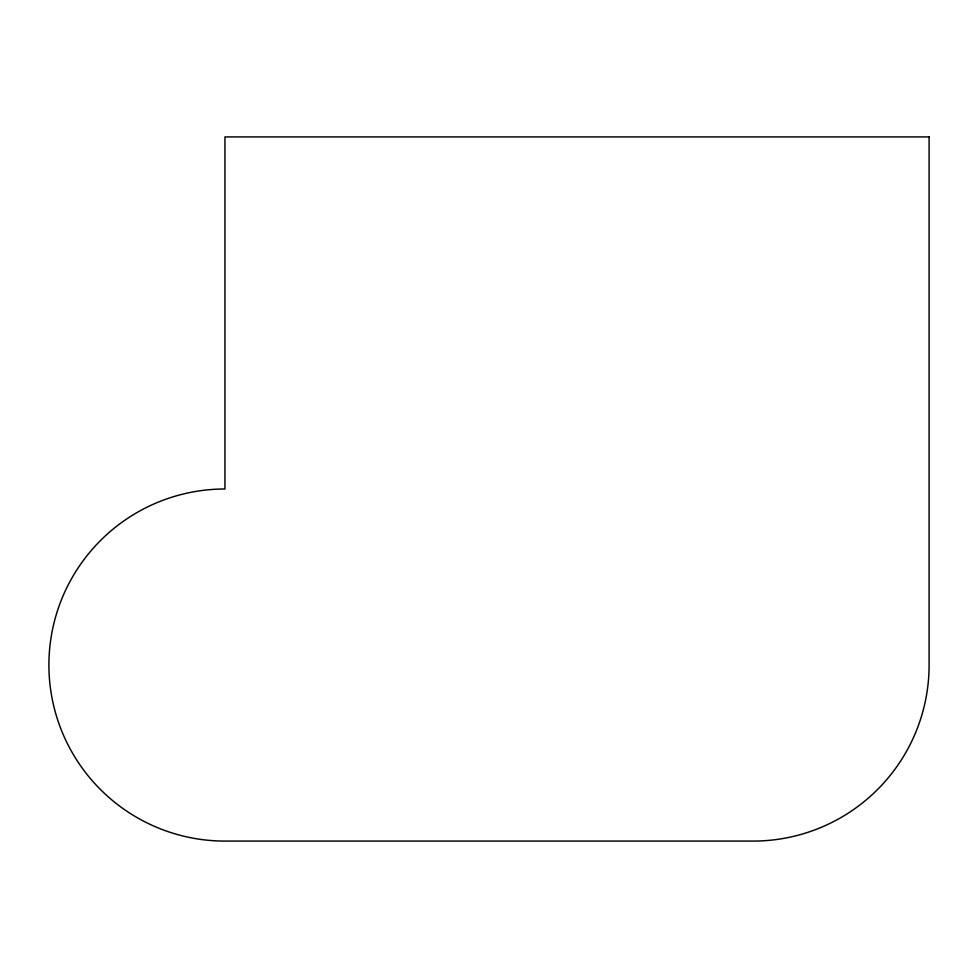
<?xml version="1.0" encoding="UTF-8"?>
<svg xmlns="http://www.w3.org/2000/svg" width="978" height="978" viewBox="0 0 978 978"><rect width="100%" height="100%" fill="white"/><g stroke="black" fill="none" stroke-linecap="round" stroke-linejoin="round"><path stroke-width="1.47" d="M929.1 136.92L224.94 136.92L224.94 489A176.04 176.04 0 0 0 48.9 665.04A176.04 176.04 0 0 0 224.94 841.08L753.06 841.08A176.04 176.04 0 0 0 929.1 665.04L929.1 136.92"/></g></svg>
